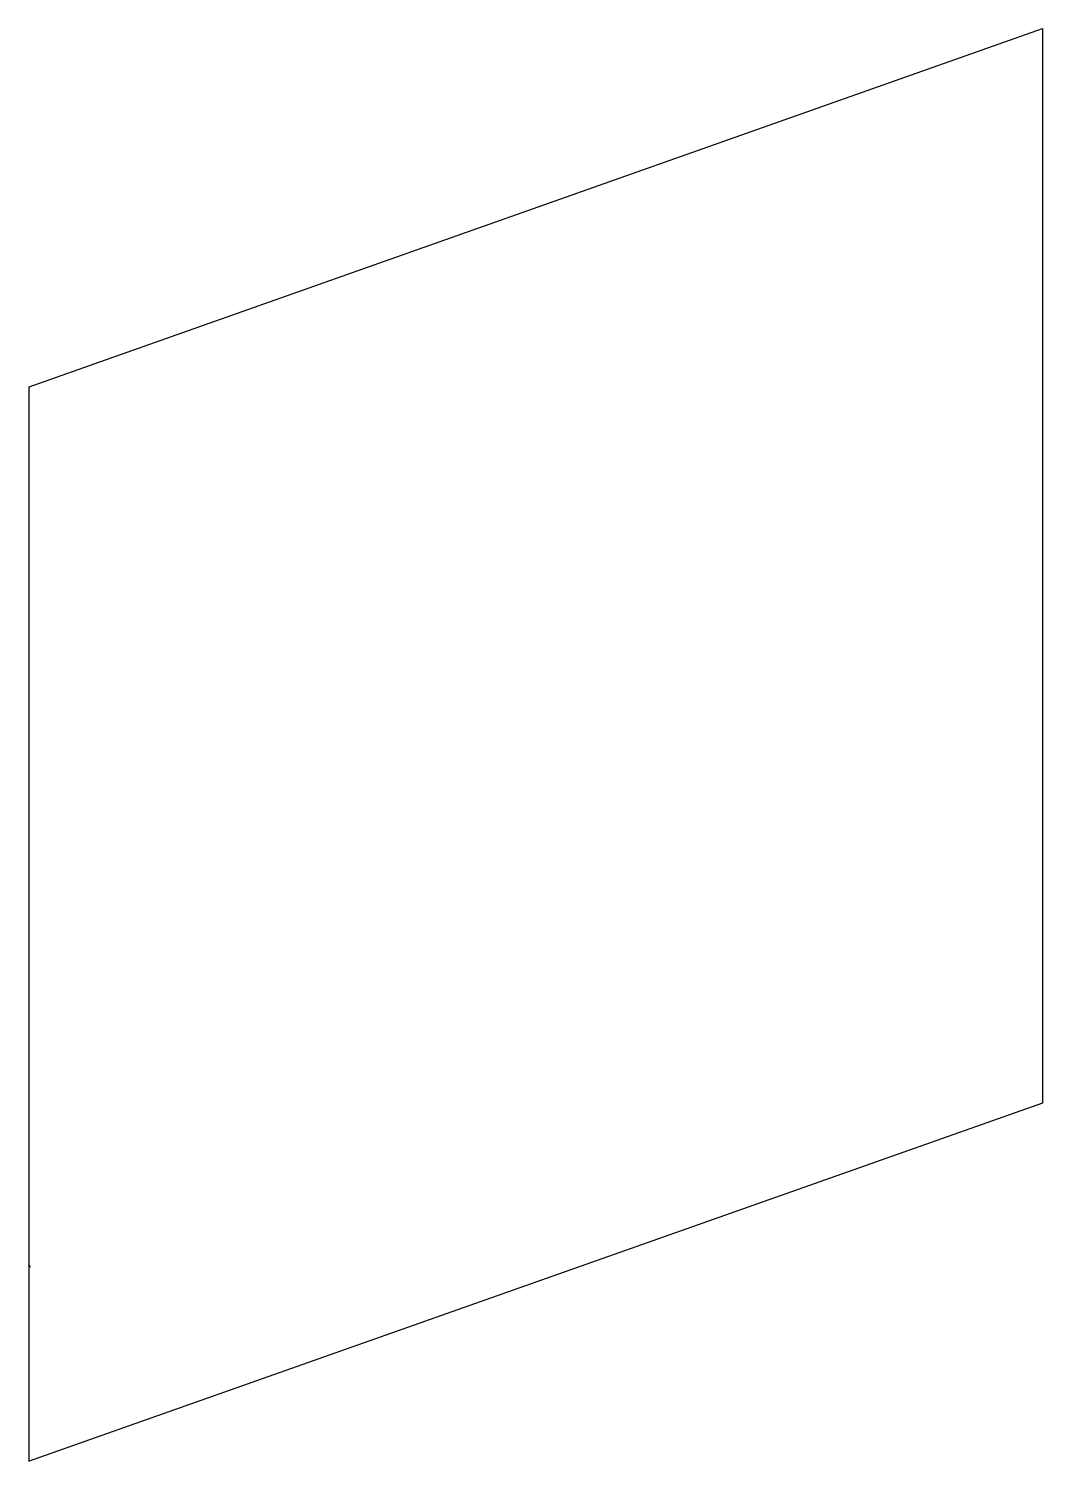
# Model space of a CAD drawing. Extents: x -1 to 1642, y 0 to 2323.
import ezdxf

# ---------------------------------------------------------------- set-up
doc = ezdxf.new("R2010")
doc.units = 0

msp = doc.modelspace()

# ---------------------------------------------------------------- linework, layer by layer
at = {"layer": 'Layer 1'}
for p, q in [((0, 1742.07), (1642.44, 2322.77)), ((1642.44, 2322.77), (1642.44, 580.692)), ((0, 0.000161), (0, 1742.07)), ((1642.44, 580.692), (0, 0.000161)), ((0.846666, 317.647), (-0.846666, 315.953)), ((0, 318.211), (0, 315.389)), ((1.12889, 316.8), (0, 315.67111)), ((1.69333, 316.236), (0.56444, 315.10711)), ((2.25778, 315.671), (1.12889, 314.54211)), ((-0.035278, 0.061348), (-0.070555, 0.000245)), ((-0.070555, 0.000245), (-0.035278, -0.060858)), ((0.035278, 0.061348), (-0.035278, 0.061348)), ((0.070555, 0.000245), (0.035278, 0.061348)), ((0.035278, -0.060858), (0.070555, 0.000245)), ((0.070555, 0.000245), (0.070555, 0.000245)), ((-0.035278, -0.060858), (0.035278, -0.060858))]:
    msp.add_line(p, q, dxfattribs=at)

doc.saveas('drawing.dxf')
